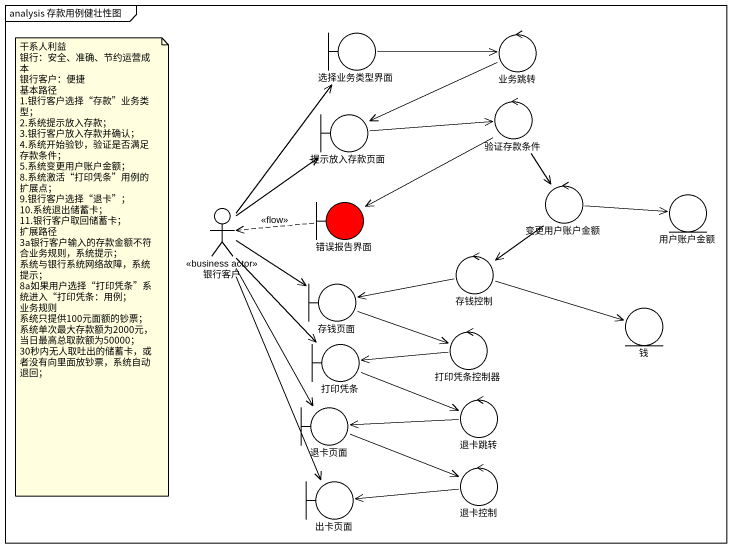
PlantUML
@startuml
mainframe analysis 存款用例健壮性图
boundary 选择业务类型界面
control 业务跳转
boundary 提示放入存款页面
control 验证存款条件
control 变更用户账户金额
entity 用户账户金额
actor 银行客户 <<business actor>>
boundary 错误报告界面 #FF0000
control 存钱控制
boundary 存钱页面
entity 钱
boundary 打印凭条
control 打印凭条控制器
boundary 退卡页面
control 退卡跳转
control 退卡控制
boundary 出卡页面
选择业务类型界面 -right-> 业务跳转
业务跳转 -left-> 提示放入存款页面
提示放入存款页面 -right-> 验证存款条件
验证存款条件 --> 变更用户账户金额
验证存款条件 -left-> 错误报告界面
变更用户账户金额 -right-> 用户账户金额
变更用户账户金额 --> 存钱控制
银行客户 -up-> 选择业务类型界面
银行客户 -up-> 提示放入存款页面
银行客户 -right-> 存钱页面
银行客户 --> 打印凭条
银行客户 --> 退卡页面
银行客户 --> 出卡页面
错误报告界面 .left.> 银行客户 : <<flow>>
存钱控制 -left-> 存钱页面
存钱控制 -right-> 钱
存钱页面 -right-> 打印凭条控制器
打印凭条 -right-> 退卡跳转
打印凭条控制器 -left-> 打印凭条
退卡页面 -right-> 退卡控制
退卡跳转 -left-> 退卡页面
退卡控制 -left-> 出卡页面
note as N1
  干系人利益
  银行：安全、准确、节约运营成本
  银行客户：便捷
  基本路径
  1.银行客户选择“存款”业务类型；
  2.系统提示放入存款；
  3.银行客户放入存款并确认；
  4.系统开始验钞，验证是否满足存款条件；
  5.系统变更用户账户金额；
  8.系统激活“打印凭条”用例的扩展点；
  9.银行客户选择“退卡”；
  10.系统退出储蓄卡；
  11.银行客户取回储蓄卡；
  扩展路径
  3a银行客户输入的存款金额不符合业务规则，系统提示；
  系统与银行系统网络故障，系统提示；
  8a如果用户选择“打印凭条”系统进入“打印凭条：用例；
  业务规则
  系统只提供100元面额的钞票；
  系统单次最大存款额为2000元，当日最高总取款额为50000；
  30秒内无人取吐出的储蓄卡，或者没有向里面放钞票，系统自动退回；
end note
@enduml
